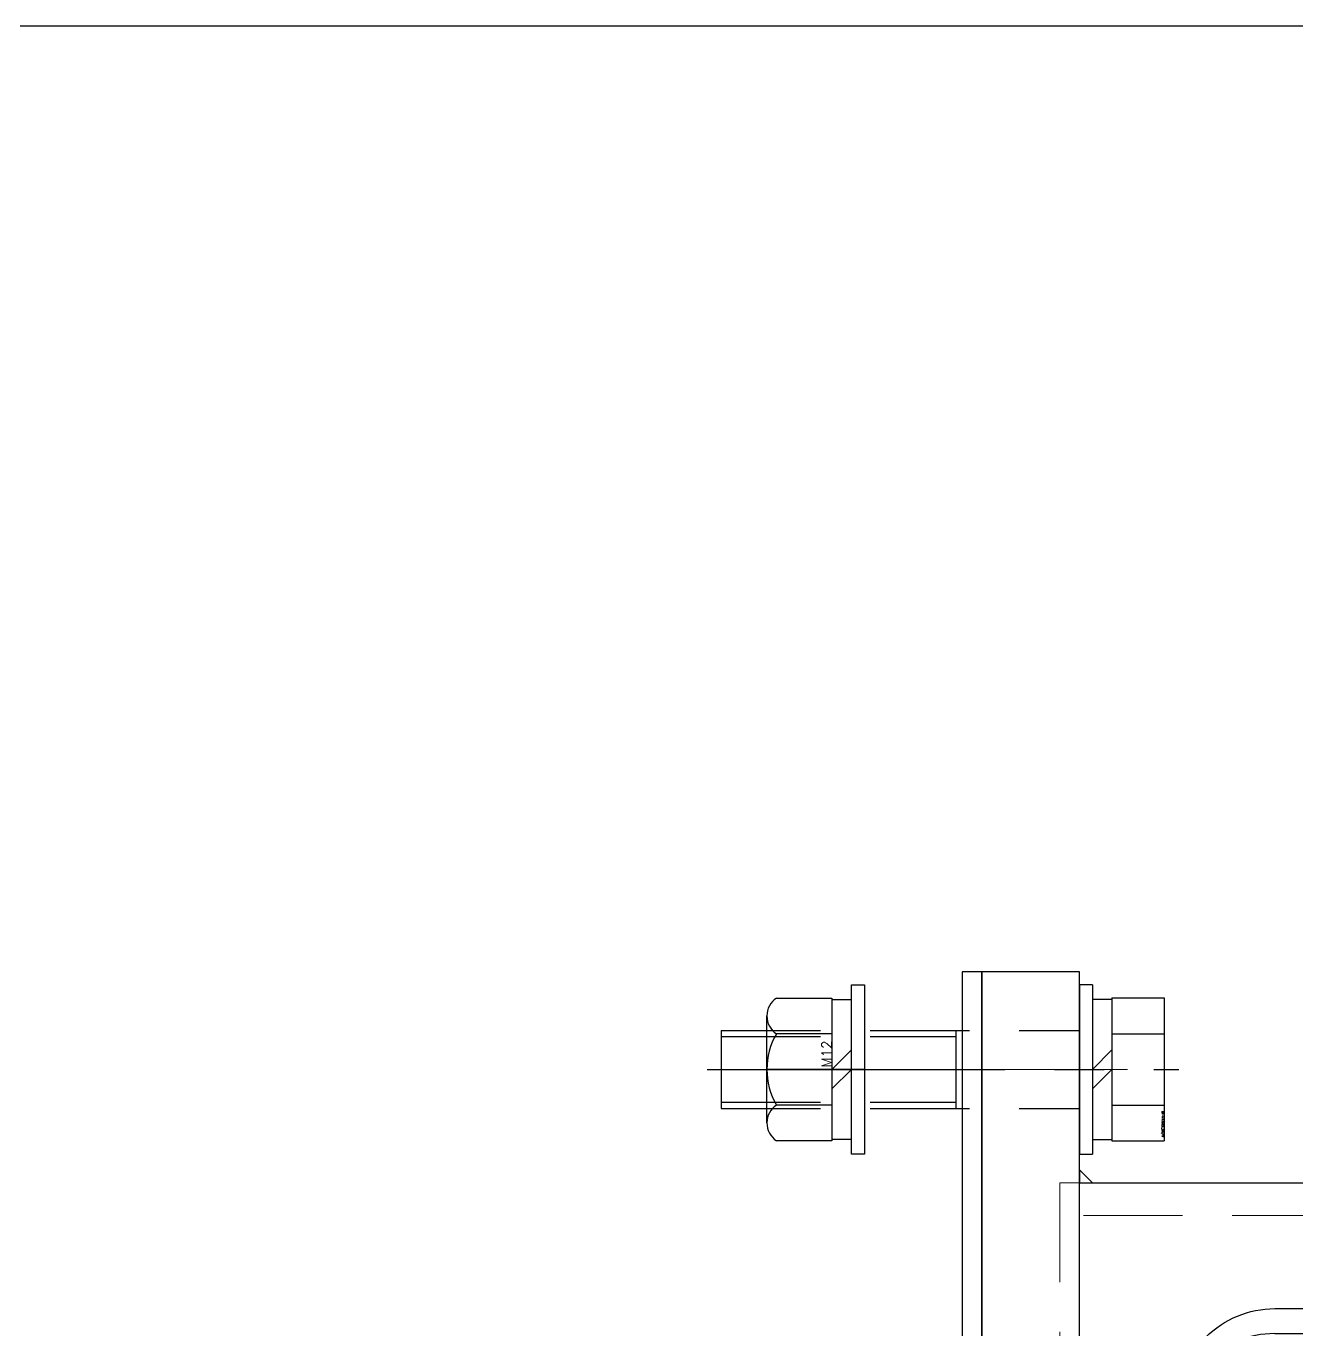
# Model space of a CAD drawing. Header units: millimetres. Extents: x 0 to 38884, y -3675 to 8056.
# Drawn here: x 12749 to 12944.2, y 4272.9 to 4473.1 of the extents above; entities that cross this region are included whole.
import ezdxf

# ---------------------------------------------------------------- set-up
doc = ezdxf.new("R2010")
doc.units = ezdxf.units.MM
doc.header["$LTSCALE"] = 2.4
doc.linetypes.add('CENTER2', pattern=[28.575, 19.05, -3.175, 3.175, -3.175])
doc.linetypes.add('HIDDEN', pattern=[9.525, 6.35, -3.175])
doc.layers.add('04_HIDDEN', color=2, linetype='HIDDEN', lineweight=13)
doc.layers.add('05_CENTER', color=4, linetype='CENTER2', lineweight=13)
doc.layers.add('10_DRAFT', color=8, linetype='Continuous', lineweight=0, plot=False)
doc.styles.add('KSS_TXT', font='txt.shx', dxfattribs={"bigfont": 'extfont2.shx'})
doc.styles.add('KSS_TXT_L', font='txt.shx', dxfattribs={"height": 3, "bigfont": 'extfont2.shx'})

# ---------------------------------------------------------------- blocks, each defined once
blk = doc.blocks.new('A$C33B27836_1')
at = {"color": 3}
blk.add_lwpolyline([(0, 115), (3, 115), (3, -115), (0, -115)], close=True, dxfattribs=at)
at = {"layer": '04_HIDDEN', "color": 3}
for p, q in [((0, 57.5), (3, 57.5)), ((0, -57.5), (3, -57.5))]:
    blk.add_line(p, q, dxfattribs=at)
at = {"layer": '05_CENTER'}
for p, q in [((-7.07, 100), (9.94, 100)), ((-7.07, -100), (9.94, -100))]:
    blk.add_line(p, q, dxfattribs=at)
at = {"layer": '10_DRAFT'}
blk.add_line((0, 0), (3, 0), dxfattribs=at)
blk = doc.blocks.new('A$C1EEF0FFA_1')
at = {"color": 0, "linetype": 'CENTER2'}
blk.add_line((0, -57.16), (0, 15.24), dxfattribs=at)
at = {"color": 0}
for p, q in [((-10.97, 13), (10.97, 13)), ((-10.97, 5), (-10.97, 13)), ((-5.48, 5), (-5.48, 13)), ((5.48, 5), (5.48, 13)), ((10.97, 5), (10.97, 13)), ((-10.97, 5), (10.97, 5)), ((-10.75, 5), (-10.75, 2)), ((0, 2), (-3, 5)), ((0, 5), (3, 2)), ((10.75, 2), (10.75, 5)), ((-13, 2), (13, 2)), ((-13, 2), (-13, 0)), ((-13, 0), (13, 0)), ((13, 0), (13, 2))]:
    blk.add_line(p, q, dxfattribs=at)
at = {"color": 0, "linetype": 'HIDDEN'}
for p, q in [((-6, -55), (-6, 0)), ((6, -55), (6, 0)), ((-6, -19), (6, -19)), ((-5.05, -55), (-5.05, -19)), ((5.05, -55), (5.05, -19)), ((-6, -55), (6, -55))]:
    blk.add_line(p, q, dxfattribs=at)
at = {"layer": '10_DRAFT', "style": 'KSS_TXT_L'}
blk.add_text('BT-M12x60L,SW,PW', height=0.3, dxfattribs=at).set_placement((6.42, 12.66))
blk = doc.blocks.new('M12Nza_1_1_1')
at = {"color": 0}
for p, q in [((-8.21, 15), (8.21, 15)), ((-10.95, 5), (-10.95, 13.53)), ((-5.47, 5), (-5.47, 13.53)), ((5.48, 5), (5.48, 13.53)), ((10.95, 13.53), (10.95, 5)), ((10.95, 5), (-10.95, 5)), ((-10.75, 2), (-10.75, 5)), ((0, 2), (-3, 5)), ((0, 5), (3, 2)), ((10.75, 5), (10.75, 2))]:
    blk.add_line(p, q, dxfattribs=at)
at = {"color": 0, "linetype": 'CENTER2'}
blk.add_line((0, 0), (0, 15), dxfattribs=at)
at = {"color": 0}
blk.add_lwpolyline([(-13, 2), (13, 2), (13, 0), (-13, 0)], close=True, dxfattribs=at)
for centre, radius, start, end in [((-8.21, 11.71), 3.29, 33.626, 146.374), ((0, 4.05), 10.95, 60, 120), ((8.21, 11.71), 3.29, 33.626, 146.374)]:
    blk.add_arc(centre, radius, start, end, dxfattribs=at)
at = {"layer": '10_DRAFT', "style": 'KSS_TXT'}
blk.add_text('M12', height=1.5, dxfattribs=at).set_placement((0.31, 5.09))
blk = doc.blocks.new('A$C038C65EF_1')
at = {"color": 0}
for p, q in [((-15, 82.6), (-165, 82.6)), ((-135, 59.45), (-45, 59.45)), ((-45, -59.45), (-135, -59.45)), ((-15, -82.6), (-165, -82.6))]:
    blk.add_line(p, q, dxfattribs=at)
for points in [[(-180, 115), (-165, 115), (-165, -90), (-180, -90)], [(-15, -115), (0, -115), (0, 115), (-15, 115)]]:
    blk.add_lwpolyline(points, close=True, dxfattribs=at)
at = {"color": 3}
for points in [[(-165, 82.6), (-163, 82.6), (-163, 82.6), (-165, 84.6)], [(-15, 82.6), (-17, 82.6), (-17, 82.6), (-15, 84.6)], [(-165, -82.6), (-163, -82.6), (-163, -82.6), (-165, -84.6)], [(-15, -82.6), (-17, -82.6), (-17, -82.6), (-15, -84.6)]]:
    blk.add_lwpolyline(points, close=True, dxfattribs=at)
at = {"color": 0}
blk.add_lwpolyline([(-135, 63.28), (-45, 63.28, -0.414214), (-30, 48.28), (-30, -48.28, -0.414214), (-45, -63.28), (-135, -63.28, -0.414214), (-150, -48.28), (-150, 48.28, -0.414214)], format="xyb", close=True, dxfattribs=at)
for centre, start, end in [((-135, 44.45), 90, 180), ((-45, 44.45), 0, 90), ((-135, -44.45), 180, 270), ((-45, -44.45), 270, 0)]:
    blk.add_arc(centre, 15, start, end, dxfattribs=at)
at = {"layer": '04_HIDDEN'}
for p, q in [((-180, 101.5), (-165, 101.5)), ((-180, 88.5), (-165, 88.5)), ((-165, 82.6), (-168, 82.6)), ((-168, -82.6), (-168, 82.6)), ((-15, 82.6), (-12, 82.6)), ((-12, -82.6), (-12, 82.6)), ((-168, 77.6), (-12, 77.6)), ((-12, 44.89), (0, 44.89)), ((-12, 43.64), (0, 43.64)), ((-12, 34.14), (0, 34.14)), ((-12, 32.89), (0, 32.89)), ((-168, 31), (-180, 31)), ((-168, -31), (-180, -31)), ((-12, -32.89), (0, -32.89)), ((-12, -34.14), (0, -34.14)), ((-12, -43.64), (0, -43.64)), ((-12, -44.89), (0, -44.89)), ((-168, -77.6), (-12, -77.6)), ((-165, -82.6), (-168, -82.6)), ((-15, -82.6), (-12, -82.6))]:
    blk.add_line(p, q, dxfattribs=at)
at = {"layer": '04_HIDDEN', "color": 9}
for p, q in [((-12, 45), (0, 45)), ((-180, 6.5), (-165, 6.5)), ((-180, -6.5), (-165, -6.5)), ((-12, -45), (0, -45))]:
    blk.add_line(p, q, dxfattribs=at)
at = {"layer": '05_CENTER'}
for p, q in [((-22.37, 100), (7.26, 100)), ((-157.63, 95), (-187.26, 95)), ((-16.14, 38.89), (4.12, 38.89)), ((6, 0), (-186.3, 0)), ((-16.14, -38.89), (4.12, -38.89)), ((-22.37, -100), (7.26, -100))]:
    blk.add_line(p, q, dxfattribs=at)

msp = doc.modelspace()

# ---------------------------------------------------------------- linework, layer by layer
msp.add_lwpolyline([(11314.2319, 3246.8812), (14388.3488, 3246.8812), (14388.3488, 4473.0687), (11314.2319, 4473.0687)], close=True)

# ---------------------------------------------------------------- block references
at = {"xscale": -1}
msp.add_blockref('A$C33B27836_1', (12895.7867, 4212.8896), dxfattribs=at)
for name, p, rotation in [('A$C038C65EF_1', (12895.7867, 4212.8896), 180), ('A$C1EEF0FFA_1', (12910.7867, 4312.8896), 270), ('M12Nza_1_1_1', (12877.7867, 4312.8896), 89.99999999999999)]:
    msp.add_blockref(name, p, dxfattribs=dict(rotation=rotation))

doc.saveas('drawing.dxf')
